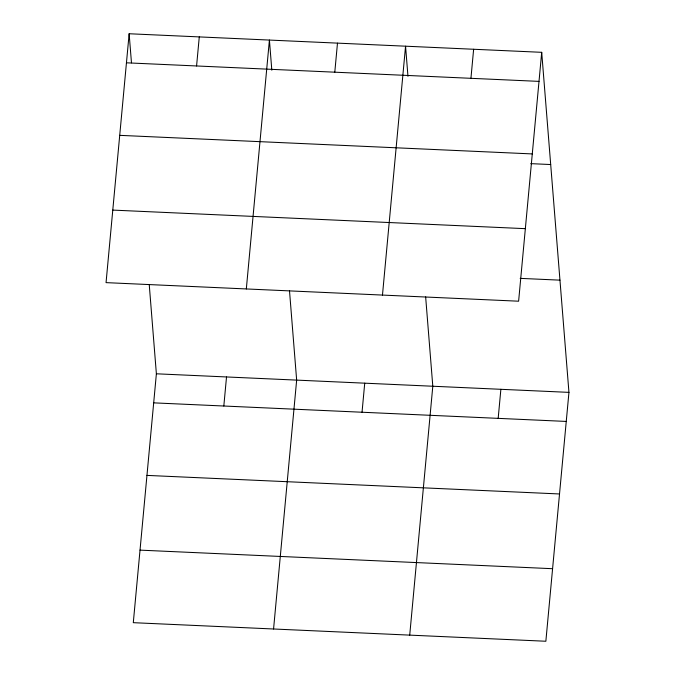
<?xml version="1.0" encoding="UTF-8"?>
<svg xmlns="http://www.w3.org/2000/svg" width="675" height="675" viewBox="0 0 675 675"><rect width="100%" height="100%" fill="white"/><g stroke="black" fill="none" stroke-linecap="round" stroke-linejoin="round"><path stroke-width="1.01" d="M129.144 33.75L106.051 282.631L518.619 301.202L541.704 52.321L129.144 33.75L131.473 62.843M149.226 284.437L156.381 373.798L133.296 622.679L545.856 641.25L568.949 392.369L541.704 52.321M196.577 65.964L199.277 36.906M223.822 406.012L226.522 376.954M246.324 288.951L269.409 40.061L271.823 70.2M273.569 628.99L296.654 380.109L289.499 290.756M334.792 72.183L337.483 43.133M362.036 412.231L364.728 383.172M382.472 295.076L405.557 46.195L407.97 76.326M409.717 635.124L432.802 386.235L425.647 296.882M470.939 78.317L473.631 49.258M498.175 418.365L500.875 389.306M126.444 62.809L539.013 81.38M119.72 135.346L532.28 153.925M530.795 163.645L550.699 164.54M112.784 210.094L525.344 228.665M520.163 278.362L559.955 280.15M156.381 373.798L568.949 392.369M153.689 402.857L566.249 421.428M146.956 475.394L559.524 493.965M140.029 550.133L552.589 568.704"/></g></svg>
